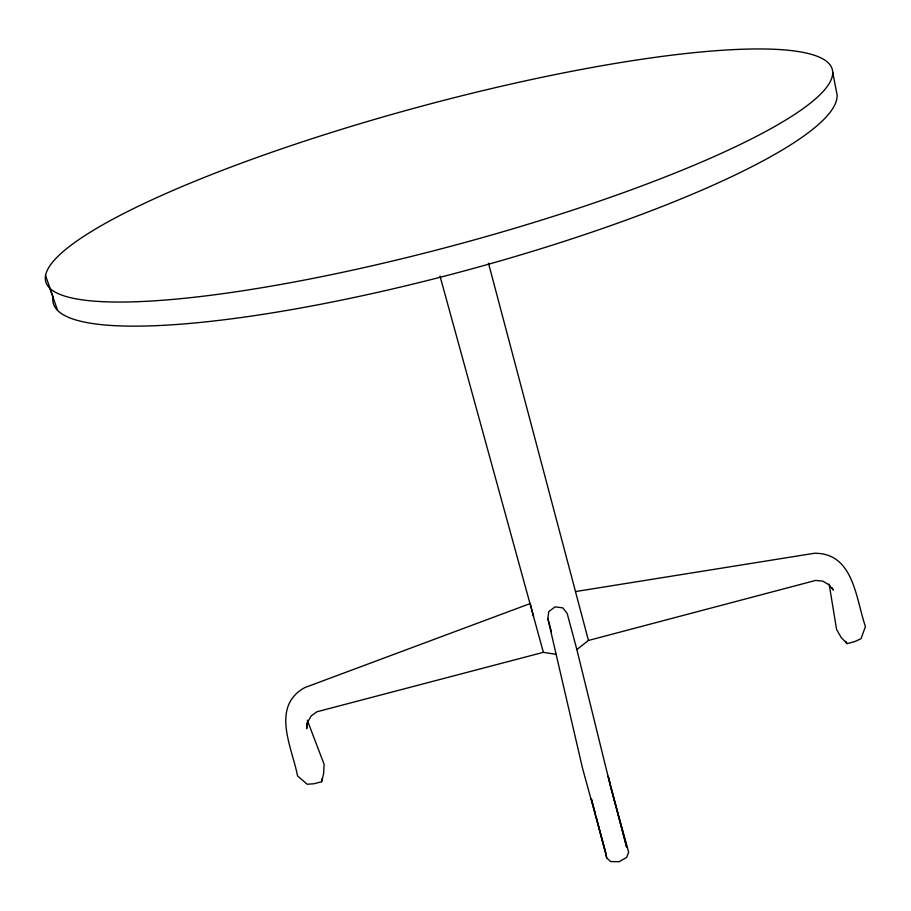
<?xml version="1.0" encoding="UTF-8"?>
<svg xmlns="http://www.w3.org/2000/svg" width="911" height="911" viewBox="0 0 911 911"><rect width="100%" height="100%" fill="white"/><g stroke="black" fill="none" stroke-linecap="round" stroke-linejoin="round"><path stroke-width="1.37" d="M530.453 603.469L304.752 687.611C270.408 706.754 292.089 747.362 297.544 775.91L307.223 784.257L313.953 783.756L321.617 781.752L321.765 779.053M307.098 722.594L306.631 728.72L307.667 722.127L311.232 715.841L317.017 711.742L543.377 652.333L556.348 654.394M596.022 816.358L605.747 852.901L582.482 768.075L547.841 618.535L548.775 611.588L555.05 606.885L562.861 607.876L567.177 613.445L576.845 649.543L610.541 786.478L608.241 776.252L626.722 847.412L610.905 787.833L627.406 847.446L628.613 852.286L626.7 857.41L619.241 861.692L610.734 861.59L606.749 858.003L591.33 798.867M321.617 781.752L323.61 773.69L324.111 764.34L307.28 720.145M576.845 649.543L588.449 640.456L815.652 580.421L822.758 581.127L829.067 584.839L833.326 590.055L831.857 587.629M829.147 584.156L836.605 629.569L841.263 637.598L847.082 643.633L854.814 641.595L861.02 638.691L865.45 626.586C855.793 598.834 853.914 552.852 814.388 553.273L575.501 591.569M845.738 641.321L847.082 643.633M45.55 275.486L53.009 296.849A405.668 75.829 -15.1 0 0 440.719 277.126A405.668 75.829 -15.1 0 0 837.095 94.892L832.688 72.14A407.331 71.422 -15.1 0 0 239.251 163.946A407.331 71.422 -15.1 0 0 245.059 290.415A407.331 71.422 -15.1 0 0 832.688 72.14M49.877 288.297L57.609 310.446M440.013 276.113L543.377 652.333M547.841 618.535L551.474 631.892M488.467 263.108L588.449 640.456M591.341 798.753L595.304 813.648M533.539 616.508L530.248 603.515M605.644 853.14L606.749 858.003"/></g></svg>
